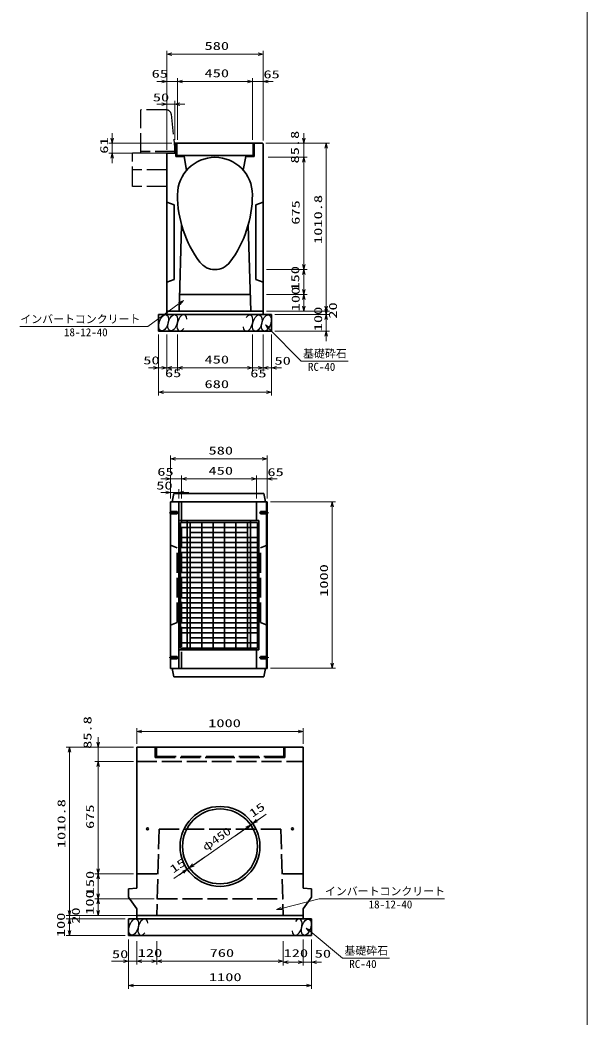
# Model space of a CAD drawing. Units: millimetres on the paper. Extents: x 15 to 1219, y 6 to 859.
# Drawn here: x 1048.3 to 1218.6, y 313.5 to 613.1 of the extents above; entities that cross this region are included whole.
import ezdxf
from ezdxf.enums import TextEntityAlignment as Align

# ---------------------------------------------------------------- set-up
doc = ezdxf.new("R2010")
doc.units = ezdxf.units.MM
doc.linetypes.add('DASHED', pattern=[7.5, 6, -1.5])
doc.linetypes.add('USER1', pattern=[18.5, 12, -1.5, 3.5, -1.5])
for name, color, linetype, lineweight in [('D-BMK（構造物基準線）', 2, 'USER1', 18), ('D-STR-DIM（寸法）', 7, 'Continuous', 13), ('D-STR-HTXT(基礎砕石-旗)', 7, 'Continuous', 13), ('D-STR-HTXT（旗上げ）', 7, 'Continuous', 13), ('D-STR-STRF(グリ)', 7, 'Continuous', 25), ('D-STR-STRF(歩車)', 7, 'DASHED', 25), ('D-STR（構造物）', 1, 'Continuous', 35)]:
    doc.layers.add(name, color=color, linetype=linetype, lineweight=lineweight)
doc.styles.add('ＭＳ ゴシック', font='')
doc.styles.get('ＭＳ ゴシック').set_extended_font_data('MS Gothic')

# ---------------------------------------------------------------- blocks, each defined once
blk = doc.blocks.new('_Open30')
at = {"color": 7, "linetype": 'Continuous', "lineweight": 13}
for p, q in [((-1, 0.2679), (0, 0)), ((0, 0), (-1, -0.2679)), ((0, 0), (-1, 0))]:
    blk.add_line(p, q, dxfattribs=at)

msp = doc.modelspace()

# ---------------------------------------------------------------- linework, layer by layer
at = {"layer": 'D-BMK（構造物基準線）', "linetype": 'DASHED'}
for p, q in [((1093.08, 465.039), (1095.929, 465.039)), ((1123.004, 465.039), (1120.154, 465.039)), ((1093.08, 421.54), (1095.929, 421.54)), ((1123.004, 421.54), (1120.154, 421.54))]:
    msp.add_line(p, q, dxfattribs=at)
at = {"layer": 'D-STR-DIM（寸法）', "color": 2}
msp.add_line((1218.617, 858.622), (1218.617, 15.008), dxfattribs=at)
at = {"layer": 'D-STR-DIM（寸法）'}
for p, q in [((1092.343, 595.632), (1092.343, 603.841)), ((1093.843, 602.841), (1119.843, 602.841)), ((1121.343, 595.632), (1121.343, 603.841)), ((1090.843, 594.632), (1089.343, 594.632)), ((1092.343, 574.1), (1092.343, 595.632)), ((1092.343, 594.632), (1095.593, 594.632)), ((1095.593, 577.085), (1095.593, 595.632)), ((1095.593, 577.085), (1095.593, 595.632)), ((1097.093, 594.632), (1098.593, 594.632)), ((1097.093, 594.632), (1116.593, 594.632)), ((1116.593, 594.632), (1115.093, 594.632)), ((1118.093, 577.095), (1118.093, 595.632)), ((1118.093, 577.095), (1118.093, 595.632)), ((1118.093, 594.632), (1121.343, 594.632)), ((1121.343, 576.873), (1121.343, 595.632)), ((1122.843, 594.632), (1124.343, 594.632)), ((1090.843, 587.823), (1089.343, 587.823)), ((1092.343, 574.1), (1092.343, 588.823)), ((1092.343, 587.823), (1094.843, 587.823)), ((1094.843, 577.1), (1094.843, 588.823)), ((1096.343, 587.823), (1097.843, 587.823)), ((1076.009, 577.6), (1076.009, 579.1)), ((1133.535, 577.623), (1133.535, 579.123)), ((1093.843, 576.1), (1075.009, 576.1)), ((1076.009, 573.073), (1076.009, 576.1)), ((1122.093, 576.123), (1141.296, 576.123)), ((1122.093, 576.123), (1134.535, 576.123)), ((1133.535, 571.829), (1133.535, 576.123)), ((1091.343, 573.073), (1075.009, 573.073)), ((1140.296, 527.083), (1140.296, 574.623)), ((1076.009, 571.573), (1076.009, 570.073)), ((1122.843, 571.829), (1134.535, 571.829)), ((1122.843, 571.829), (1134.535, 571.829)), ((1133.535, 539.584), (1133.535, 570.329)), ((1133.535, 570.329), (1133.535, 568.829)), ((1122.343, 538.084), (1134.535, 538.084)), ((1122.343, 538.084), (1134.535, 538.084)), ((1133.535, 532.084), (1133.535, 536.584)), ((1122.343, 530.584), (1134.535, 530.584)), ((1122.343, 530.584), (1134.535, 530.584)), ((1133.535, 527.084), (1133.535, 529.084)), ((1140.296, 527.083), (1140.296, 528.583)), ((1140.296, 526.083), (1140.296, 527.583)), ((1122.343, 525.584), (1134.535, 525.584)), ((1122.343, 525.583), (1141.296, 525.583)), ((1122.343, 525.583), (1141.296, 525.583)), ((1124.843, 524.583), (1141.296, 524.583)), ((1124.843, 524.583), (1141.296, 524.583)), ((1140.296, 524.583), (1140.296, 525.583)), ((1140.296, 519.583), (1140.296, 524.583)), ((1140.296, 523.083), (1140.296, 521.583)), ((1089.843, 518.583), (1089.843, 507.615)), ((1092.343, 518.583), (1092.343, 507.615)), ((1092.343, 518.583), (1092.343, 507.615)), ((1095.593, 518.583), (1095.593, 507.615)), ((1095.593, 518.583), (1095.593, 507.615)), ((1118.093, 518.583), (1118.093, 507.615)), ((1118.093, 518.583), (1118.093, 507.615)), ((1121.343, 518.583), (1121.343, 507.615)), ((1121.343, 518.583), (1121.343, 507.615)), ((1123.843, 518.583), (1123.843, 507.615)), ((1124.843, 519.583), (1141.296, 519.583)), ((1140.296, 518.083), (1140.296, 516.583)), ((1088.343, 508.615), (1086.843, 508.615)), ((1090.843, 508.615), (1089.343, 508.615)), ((1089.843, 508.615), (1092.343, 508.615)), ((1089.843, 507.615), (1089.843, 500.233)), ((1092.343, 508.615), (1095.593, 508.615)), ((1093.843, 508.615), (1095.343, 508.615)), ((1097.093, 508.615), (1098.593, 508.615)), ((1097.093, 508.615), (1116.593, 508.615)), ((1116.593, 508.615), (1115.093, 508.615)), ((1118.093, 508.615), (1121.343, 508.615)), ((1119.843, 508.615), (1118.343, 508.615)), ((1121.343, 508.615), (1123.843, 508.615)), ((1122.843, 508.615), (1124.343, 508.615)), ((1123.843, 507.615), (1123.843, 500.233)), ((1125.343, 508.615), (1126.843, 508.615)), ((1091.343, 501.233), (1122.343, 501.233)), ((1093.542, 476.897), (1093.542, 482.266)), ((1095.042, 481.266), (1121.042, 481.266)), ((1122.542, 476.246), (1122.542, 482.266)), ((1092.042, 475.216), (1090.542, 475.216)), ((1093.542, 469.319), (1093.542, 476.216)), ((1093.542, 475.216), (1096.792, 475.216)), ((1096.792, 469.371), (1096.792, 476.216)), ((1096.792, 469.371), (1096.792, 476.216)), ((1098.292, 475.216), (1099.792, 475.216)), ((1098.292, 475.216), (1117.792, 475.216)), ((1117.792, 475.216), (1116.292, 475.216)), ((1119.292, 469.386), (1119.292, 476.216)), ((1119.292, 469.356), (1119.292, 476.216)), ((1119.292, 475.216), (1122.542, 475.216)), ((1122.542, 469.289), (1122.542, 476.216)), ((1124.042, 475.216), (1125.542, 475.216)), ((1123.542, 468.319), (1143.046, 468.319)), ((1142.046, 419.819), (1142.046, 466.819)), ((1123.542, 418.319), (1143.046, 418.319)), ((1083.364, 395.592), (1083.364, 400.368)), ((1084.864, 399.368), (1131.864, 399.368)), ((1133.364, 395.592), (1133.364, 400.368)), ((1071.782, 396.092), (1071.782, 397.592)), ((1082.364, 394.592), (1062.183, 394.592)), ((1063.183, 393.092), (1063.183, 345.552)), ((1082.364, 394.592), (1070.782, 394.592)), ((1071.782, 390.302), (1071.782, 394.592)), ((1082.364, 390.302), (1070.782, 390.302)), ((1082.364, 390.302), (1070.782, 390.302)), ((1071.782, 358.052), (1071.782, 388.802)), ((1071.782, 388.802), (1071.782, 387.302)), ((1122.19, 374.477), (1112.973, 368.027)), ((1117.581, 371.252), (1118.196, 371.682)), ((1119.425, 372.542), (1120.654, 373.402)), ((1100.375, 359.213), (1116.352, 370.392)), ((1116.352, 370.392), (1115.123, 369.532)), ((1103.755, 361.577), (1094.538, 355.128)), ((1100.375, 359.213), (1101.604, 360.072)), ((1082.364, 356.552), (1070.782, 356.552)), ((1082.364, 356.552), (1070.782, 356.552)), ((1097.303, 357.063), (1096.074, 356.203)), ((1099.146, 358.353), (1098.532, 357.923)), ((1071.782, 350.552), (1071.782, 355.052)), ((1079.757, 349.052), (1070.782, 349.052)), ((1088.574, 349.052), (1070.782, 349.052)), ((1071.782, 347.552), (1071.782, 345.552)), ((1063.183, 345.552), (1063.183, 347.052)), ((1082.364, 344.052), (1062.183, 344.052)), ((1082.364, 344.052), (1062.183, 344.052)), ((1079.864, 343.052), (1062.183, 343.052)), ((1079.864, 343.052), (1062.183, 343.052)), ((1063.183, 344.052), (1063.183, 343.052)), ((1063.183, 341.552), (1063.183, 340.052)), ((1063.183, 341.552), (1063.183, 339.552)), ((1088.364, 344.052), (1070.782, 344.052)), ((1079.864, 338.052), (1062.183, 338.052)), ((1080.864, 336.802), (1080.864, 322.061)), ((1080.864, 336.305), (1080.864, 329.32)), ((1083.364, 336.305), (1083.364, 329.32)), ((1083.364, 336.305), (1083.364, 329.32)), ((1089.364, 336.305), (1089.364, 329.32)), ((1089.364, 336.305), (1089.364, 329.32)), ((1127.364, 336.305), (1127.364, 329.32)), ((1133.364, 336.802), (1133.364, 329.07)), ((1135.864, 336.802), (1135.864, 322.061)), ((1135.864, 336.802), (1135.864, 329.07)), ((1127.364, 335.055), (1127.364, 329.07)), ((1133.364, 335.055), (1133.364, 329.07)), ((1082.989, 330.32), (1075.739, 330.32)), ((1083.364, 330.32), (1080.864, 330.32)), ((1087.864, 330.32), (1084.864, 330.32)), ((1084.864, 330.32), (1086.364, 330.32)), ((1090.864, 330.32), (1125.864, 330.32)), ((1128.864, 330.07), (1131.864, 330.07)), ((1131.864, 330.07), (1130.364, 330.07)), ((1133.364, 330.07), (1135.864, 330.07)), ((1137.364, 330.07), (1138.864, 330.07)), ((1082.364, 323.061), (1134.364, 323.061))]:
    msp.add_line(p, q, dxfattribs=at)
at = {"layer": 'D-STR-HTXT(基礎砕石-旗)'}
for points in [[(1146.887, 510.61), (1132.783, 510.61), (1123.06, 520.426)], [(1159.3, 331.215), (1145.196, 331.215), (1135.442, 339.32)]]:
    msp.add_lwpolyline(points, dxfattribs=at)
at = {"layer": 'D-STR-HTXT（旗上げ）'}
for p, q in [((1092.042, 471.173), (1090.542, 471.173)), ((1093.542, 469.289), (1093.542, 472.173)), ((1096.042, 471.173), (1093.542, 471.173)), ((1096.042, 469.289), (1096.042, 472.173)), ((1097.542, 471.173), (1099.042, 471.173))]:
    msp.add_line(p, q, dxfattribs=at)
for points in [[(1048.269, 520.996), (1086.714, 520.996), (1096.143, 527.905)], [(1175.786, 349.1), (1138.153, 349.052), (1126.79, 346.188)]]:
    msp.add_lwpolyline(points, dxfattribs=at)
at = {"layer": 'D-STR-STRF(グリ)'}
for centre, major_axis in [((1091.437, 522.106), (0.79, 2.421)), ((1094.159, 522.106), (0.79, 2.421)), ((1119.547, 522.025), (-0.771, -2.427)), ((1122.268, 522.047), (-0.771, -2.427)), ((1082.439, 340.576), (0.79, 2.421)), ((1134.289, 340.529), (-0.79, -2.421))]:
    msp.add_ellipse(centre, major_axis=major_axis, ratio=0.5139, dxfattribs=at)
for centre, major_axis in [((1096.899, 522.106), (0.79, 2.421)), ((1116.807, 522.003), (-0.771, -2.427)), ((1085.18, 340.576), (0.79, 2.421)), ((1131.548, 340.529), (-0.79, -2.421))]:
    msp.add_ellipse(centre, major_axis=major_axis, ratio=0.5139, start_param=5.3575563, end_param=10.3750652, dxfattribs=at)
at = {"layer": 'D-STR-STRF(歩車)'}
for p, q in [((1084.593, 573.1), (1084.593, 586.1)), ((1092.235, 586.1), (1084.593, 586.1)), ((1093.728, 584.749), (1094.843, 573.6)), ((1082.093, 563.1), (1082.093, 573.1)), ((1094.843, 573.1), (1082.093, 573.1)), ((1094.843, 573.6), (1084.593, 573.6)), ((1092.343, 563.1), (1092.343, 573.1)), ((1092.343, 568.1), (1082.093, 568.1)), ((1092.343, 563.1), (1082.093, 563.1))]:
    msp.add_line(p, q, dxfattribs=at)
msp.add_arc((1092.235, 584.6), 1.5, 5.71077, 89.99998, dxfattribs=at)
at = {"layer": 'D-STR（構造物）'}
for p, q in [((1094.843, 576.123), (1094.843, 573.073)), ((1121.093, 576.123), (1094.843, 576.123)), ((1095.093, 572.073), (1095.093, 576.123)), ((1095.393, 572.373), (1095.393, 576.123)), ((1118.293, 572.373), (1118.293, 576.123)), ((1118.593, 572.073), (1118.593, 576.123)), ((1121.093, 576.123), (1121.343, 575.873)), ((1121.343, 575.873), (1121.343, 524.583)), ((1094.843, 573.073), (1092.343, 573.073)), ((1092.343, 573.073), (1092.343, 524.583)), ((1118.293, 572.373), (1095.393, 572.373)), ((1097.593, 572.073), (1097.593, 572.373)), ((1116.093, 572.373), (1118.293, 572.373)), ((1116.093, 572.073), (1116.093, 572.373)), ((1097.593, 572.073), (1095.093, 572.073)), ((1097.593, 572.073), (1098.343, 567.952)), ((1116.093, 572.073), (1115.343, 567.952)), ((1116.093, 572.073), (1118.593, 572.073)), ((1094.593, 557.583), (1092.343, 558.333)), ((1094.593, 557.583), (1094.593, 535.083)), ((1119.093, 557.583), (1121.343, 558.333)), ((1119.093, 557.583), (1119.093, 535.083)), ((1096.843, 551.482), (1096.093, 525.583)), ((1116.843, 551.482), (1117.593, 525.583)), ((1094.593, 535.083), (1092.343, 534.333)), ((1119.093, 535.083), (1121.343, 534.333)), ((1096.238, 530.583), (1117.448, 530.583)), ((1089.843, 524.583), (1123.843, 524.583)), ((1089.843, 524.583), (1089.843, 519.583)), ((1092.343, 525.583), (1121.343, 525.583)), ((1123.843, 524.583), (1123.843, 519.583)), ((1089.843, 519.583), (1123.843, 519.583)), ((1094.542, 470.79), (1094.042, 468.289)), ((1094.542, 470.79), (1121.542, 470.79)), ((1122.042, 468.289), (1121.542, 470.79)), ((1093.542, 418.29), (1093.542, 468.29)), ((1093.542, 468.289), (1122.542, 468.289)), ((1096.042, 462.709), (1096.042, 468.29)), ((1119.292, 462.709), (1119.292, 468.289)), ((1122.292, 418.29), (1122.292, 468.289)), ((1122.542, 418.29), (1122.542, 468.289)), ((1096.012, 423.859), (1096.012, 462.709)), ((1096.012, 462.709), (1120.012, 462.709)), ((1096.448, 424.412), (1096.448, 462.162)), ((1096.448, 462.162), (1119.576, 462.162)), ((1098.512, 423.859), (1098.512, 462.709)), ((1099.448, 424.412), (1099.448, 462.162)), ((1102.873, 424.412), (1102.873, 462.162)), ((1106.298, 424.412), (1106.298, 462.162)), ((1109.723, 424.412), (1109.723, 462.162)), ((1113.148, 424.412), (1113.148, 462.162)), ((1116.576, 462.156), (1116.576, 424.412)), ((1117.512, 462.709), (1117.512, 423.859)), ((1119.576, 462.162), (1119.576, 424.412)), ((1120.012, 462.709), (1120.012, 423.859)), ((1096.448, 460.652), (1119.576, 460.652)), ((1116.576, 459.142), (1099.448, 459.142)), ((1096.448, 457.632), (1119.576, 457.632)), ((1096.448, 456.122), (1119.576, 456.122)), ((1096.448, 454.612), (1119.576, 454.612)), ((1096.448, 453.102), (1119.576, 453.102)), ((1096.448, 451.592), (1119.576, 451.592)), ((1096.448, 450.082), (1119.576, 450.082)), ((1096.448, 448.572), (1119.576, 448.572)), ((1096.448, 447.062), (1119.576, 447.062)), ((1096.448, 445.552), (1119.576, 445.552)), ((1096.448, 444.042), (1119.576, 444.042)), ((1096.448, 442.532), (1119.576, 442.532)), ((1096.448, 441.022), (1119.576, 441.022)), ((1096.448, 439.512), (1119.576, 439.512)), ((1096.448, 438.002), (1119.576, 438.002)), ((1096.448, 436.492), (1119.576, 436.492)), ((1096.448, 434.982), (1119.576, 434.982)), ((1096.448, 433.472), (1119.576, 433.472)), ((1096.448, 431.962), (1119.576, 431.962)), ((1096.448, 430.452), (1119.576, 430.452)), ((1096.448, 428.942), (1119.576, 428.942)), ((1096.448, 425.922), (1119.576, 425.922)), ((1116.576, 427.432), (1099.448, 427.432)), ((1120.012, 423.859), (1096.012, 423.859)), ((1096.042, 418.29), (1096.042, 423.859)), ((1119.576, 424.412), (1096.448, 424.412)), ((1093.542, 418.29), (1122.542, 418.29)), ((1094.042, 418.29), (1094.542, 415.79)), ((1121.542, 415.79), (1122.042, 418.29)), ((1094.542, 415.79), (1121.542, 415.79)), ((1083.364, 394.592), (1083.364, 352.302)), ((1083.364, 394.592), (1108.364, 394.592)), ((1087.654, 394.592), (1112.654, 394.592)), ((1088.895, 394.592), (1088.895, 391.542)), ((1089.239, 394.592), (1089.239, 391.842)), ((1133.364, 394.592), (1108.364, 394.592)), ((1127.489, 394.592), (1127.489, 391.842)), ((1127.833, 394.592), (1127.833, 391.542)), ((1133.364, 394.592), (1133.364, 352.302)), ((1080.864, 352.052), (1083.364, 352.302)), ((1080.864, 352.052), (1080.864, 349.552)), ((1135.864, 352.052), (1133.364, 352.302)), ((1135.864, 352.052), (1135.864, 349.552)), ((1080.864, 349.552), (1083.364, 346.052)), ((1135.864, 349.552), (1133.364, 346.052)), ((1083.364, 346.052), (1083.364, 344.052)), ((1133.364, 346.052), (1133.364, 344.052)), ((1080.864, 343.052), (1135.864, 343.052)), ((1080.864, 343.052), (1080.864, 338.052)), ((1080.864, 343.052), (1135.864, 343.052)), ((1083.364, 344.052), (1108.364, 344.052)), ((1083.364, 344.052), (1083.364, 343.052)), ((1133.364, 344.052), (1108.364, 344.052)), ((1133.364, 344.052), (1133.364, 343.052)), ((1135.864, 343.052), (1135.864, 338.052)), ((1080.864, 338.052), (1135.864, 338.052))]:
    msp.add_line(p, q, dxfattribs=at)
at = {"layer": 'D-STR（構造物）', "linetype": 'DASHED'}
for p, q in [((1096.792, 468.289), (1096.792, 418.29)), ((1093.542, 465.39), (1095.542, 465.39)), ((1093.542, 464.689), (1095.542, 464.689)), ((1095.542, 464.689), (1095.542, 465.39)), ((1122.542, 465.39), (1120.542, 465.39)), ((1120.542, 464.689), (1120.542, 465.39)), ((1122.542, 464.689), (1120.542, 464.689)), ((1093.542, 455.29), (1095.542, 454.54)), ((1095.542, 432.04), (1095.542, 454.54)), ((1122.542, 455.29), (1120.542, 454.54)), ((1120.542, 432.04), (1120.542, 454.54)), ((1093.542, 431.29), (1095.542, 432.04)), ((1122.542, 431.29), (1120.542, 432.04)), ((1119.292, 423.821), (1119.292, 418.29)), ((1093.542, 421.89), (1095.542, 421.89)), ((1093.542, 421.19), (1095.542, 421.19)), ((1095.542, 421.89), (1095.542, 421.19)), ((1120.542, 421.89), (1120.542, 421.19)), ((1122.542, 421.89), (1120.542, 421.89)), ((1122.542, 421.19), (1120.542, 421.19)), ((1083.364, 390.302), (1133.364, 390.302)), ((1088.895, 391.542), (1108.364, 391.542)), ((1089.239, 391.842), (1108.364, 391.842)), ((1127.489, 391.842), (1108.364, 391.842)), ((1127.833, 391.542), (1108.364, 391.542)), ((1090.076, 369.952), (1089.364, 344.052)), ((1090.076, 369.952), (1108.364, 369.952)), ((1126.652, 369.952), (1108.364, 369.952)), ((1126.652, 369.952), (1127.364, 344.052)), ((1083.364, 356.552), (1089.707, 356.552)), ((1133.364, 356.552), (1127.02, 356.552)), ((1089.574, 349.052), (1127.153, 349.052))]:
    msp.add_line(p, q, dxfattribs=at)
at = {"layer": 'D-STR（構造物）'}
for centre in [(1086.614, 370.057), (1130.114, 370.057)]:
    msp.add_circle(centre, 0.3, dxfattribs=at)
for centre, radius, start, end in [((1106.843, 560.583), 11.25, 0, 180), ((1129.343, 560.583), 33.75, 180, 216.86989), ((1084.343, 560.583), 33.75, 323.13011, 0), ((1106.843, 543.708), 5.625, 216.86989, 323.13013), ((1108.364, 364.802), 12, 90.00015, 270), ((1108.364, 364.802), 11.25, 90.00015, 270), ((1108.364, 364.802), 12, 270, 89.99985), ((1108.364, 364.802), 11.25, 270, 89.99985)]:
    msp.add_arc(centre, radius, start, end, dxfattribs=at)

# ---------------------------------------------------------------- block references
at = {"layer": 'D-STR-DIM（寸法）', "xscale": 1.5, "yscale": 1.5}
for p, rotation in [((1092.343, 602.841), 180), ((1095.593, 594.632), 180), ((1095.593, 594.632), 180), ((1121.343, 594.632), 180), ((1094.843, 587.823), 180), ((1076.009, 576.1), 270), ((1133.535, 576.123), 270), ((1140.296, 576.123), 90), ((1076.009, 573.073), 90), ((1133.535, 571.829), 90), ((1133.535, 571.829), 90), ((1133.535, 538.084), 270), ((1133.535, 538.084), 90), ((1133.535, 530.584), 270), ((1133.535, 530.584), 90), ((1133.535, 525.584), 270), ((1140.296, 525.583), 270), ((1140.296, 525.583), 270), ((1140.296, 524.583), 270), ((1140.296, 524.583), 90), ((1140.296, 519.583), 90), ((1092.343, 508.615), 180), ((1095.593, 508.615), 180), ((1095.593, 508.615), 180), ((1121.343, 508.615), 180), ((1123.843, 508.615), 180), ((1089.843, 501.233), 180), ((1093.542, 481.266), 180), ((1096.792, 475.216), 180), ((1096.792, 475.216), 180), ((1122.542, 475.216), 180), ((1142.046, 468.319), 90), ((1142.046, 418.319), 270), ((1083.364, 399.368), 180), ((1071.782, 394.592), 270), ((1063.183, 394.592), 90), ((1071.782, 390.302), 90), ((1071.782, 390.302), 90), ((1117.581, 371.252), 34.98161), ((1117.581, 371.252), 34.98161), ((1118.196, 371.682), 214.98161), ((1099.146, 358.353), 214.98161), ((1099.146, 358.353), 214.98161), ((1071.782, 356.552), 270), ((1071.782, 356.552), 90), ((1098.532, 357.923), 34.98161), ((1071.782, 349.052), 270), ((1071.782, 349.052), 90), ((1063.183, 344.052), 270), ((1063.183, 344.052), 270), ((1071.782, 344.052), 270), ((1063.183, 343.052), 90), ((1063.183, 343.052), 90), ((1063.183, 338.052), 270), ((1083.364, 330.32), 180), ((1083.364, 330.32), 180), ((1089.364, 330.32), 180), ((1127.364, 330.07), 180), ((1135.864, 330.07), 180), ((1080.864, 323.061), 180)]:
    msp.add_blockref('_Open30', p, dxfattribs=dict(at, rotation=rotation))
for p in [(1121.343, 602.841), (1092.343, 594.632), (1118.093, 594.632), (1118.093, 594.632), (1092.343, 587.823), (1089.843, 508.615), (1092.343, 508.615), (1118.093, 508.615), (1118.093, 508.615), (1121.343, 508.615), (1123.843, 501.233), (1122.542, 481.266), (1093.542, 475.216), (1119.292, 475.216), (1119.292, 475.216), (1133.364, 399.368), (1080.864, 330.32), (1089.364, 330.32), (1127.364, 330.32), (1133.364, 330.07), (1133.364, 330.07), (1135.864, 323.061)]:
    msp.add_blockref('_Open30', p, dxfattribs=at)
at = {"layer": 'D-STR-HTXT(基礎砕石-旗)', "xscale": 1.5, "yscale": 1.5}
for p, rotation in [((1122.004, 521.492), 134.72505), ((1134.289, 340.279), 140.27459)]:
    msp.add_blockref('_Open30', p, dxfattribs=dict(at, rotation=rotation))
at = {"layer": 'D-STR-HTXT（旗上げ）', "xscale": 1.5, "yscale": 1.5}
for p, rotation in [((1097.353, 528.791), 36.22839), ((1096.042, 471.173), 180), ((1125.335, 345.821), 194.1476)]:
    msp.add_blockref('_Open30', p, dxfattribs=dict(at, rotation=rotation))
msp.add_blockref('_Open30', (1093.542, 471.173), dxfattribs=at)

# ---------------------------------------------------------------- texts
at = {"layer": 'D-STR-DIM（寸法）', "style": 'ＭＳ ゴシック', "width": 1.5}
for s, p in [('580', (1103.718, 603.378)), ('65', (1087.824, 595.026)), ('450', (1103.718, 595.17)), ('65', (1121.408, 594.856)), ('50', (1088.192, 587.925)), ('50', (1085.317, 508.921)), ('450', (1103.718, 509.153)), ('50', (1124.735, 508.802)), ('65', (1091.837, 505.071)), ('65', (1117.453, 504.991)), ('680', (1103.718, 501.77)), ('580', (1104.917, 481.804)), ('65', (1089.523, 475.434)), ('450', (1104.917, 475.753)), ('65', (1122.607, 475.34)), ('1000', (1104.822, 399.905)), ('50', (1075.91, 330.519)), ('120', (1083.656, 330.857)), ('760', (1105.239, 330.857)), ('120', (1127.461, 330.81)), ('50', (1136.816, 330.651)), ('1100', (1105.031, 323.598))]:
    msp.add_text(s, height=2.405, dxfattribs=at).set_placement(p, align=Align.BOTTOM_LEFT)
at = {"layer": 'D-STR-DIM（寸法）', "style": 'ＭＳ ゴシック'}
for s, rotation, width, p in [('85.8', 90, 1.5, (1132.769, 569.988)), ('61', 90, 1.5, (1075.471, 572.92)), ('1010.8', 90, 1.5, (1139.758, 545.811)), ('675', 90, 1.5, (1132.998, 551.577)), ('150', 90, 1.5, (1132.868, 531.808)), ('100', 90, 1.5, (1132.998, 525.584)), ('20', 90, 1.5, (1144.21, 523.364)), ('100', 90, 1.5, (1139.758, 519.583)), ('1000', 90, 1.5, (1141.508, 439.778)), ('85.8', 90, 1.5, (1070.478, 394.111)), ('1010.8', 90, 1.5, (1062.645, 364.281)), ('15', 34.982, 1.5, (1118.546, 372.803)), ('675', 90, 1.5, (1071.244, 370.048)), ('φ450', 34.982, 1.3, (1104.471, 362.734)), ('15', 34.982, 1.5, (1094.74, 356.033)), ('150', 90, 1.5, (1071.244, 350.094)), ('100', 90, 1.5, (1071.174, 344.25)), ('100', 90, 1.5, (1062.492, 337.543)), ('20', 90, 1.5, (1066.977, 341.562))]:
    msp.add_text(s, height=2.405, rotation=rotation, dxfattribs=dict(at, width=width)).set_placement(p, align=Align.BOTTOM_LEFT)
at = {"layer": 'D-STR-HTXT(基礎砕石-旗)', "style": 'ＭＳ ゴシック'}
for s, p in [('基礎砕石', (1133.319, 510.944)), ('RC-40', (1134.807, 506.959)), ('基礎砕石', (1145.732, 331.549)), ('RC-40', (1147.22, 327.564))]:
    msp.add_text(s, height=2.405, dxfattribs=at).set_placement(p, align=Align.BOTTOM_LEFT)
at = {"layer": 'D-STR-HTXT（旗上げ）', "style": 'ＭＳ ゴシック'}
for s, p in [('インバートコンクリート', (1048.377, 521.292)), ('18-12-40', (1061.519, 517.345)), ('インバートコンクリート', (1139.883, 349.397)), ('18-12-40', (1153.025, 345.449))]:
    msp.add_text(s, height=2.405, dxfattribs=at).set_placement(p, align=Align.BOTTOM_LEFT)
at = {"layer": 'D-STR-HTXT（旗上げ）', "style": 'ＭＳ ゴシック', "width": 1.5}
msp.add_text('50', height=2.405, dxfattribs=at).set_placement((1089.21, 471.307), align=Align.BOTTOM_LEFT)

doc.saveas('drawing.dxf')
